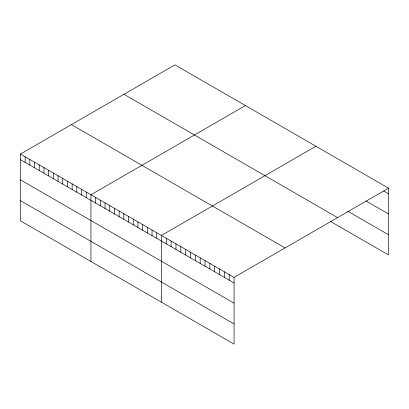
<?xml version="1.0" encoding="UTF-8"?>
<svg xmlns="http://www.w3.org/2000/svg" width="409" height="409" viewBox="0 0 409 409"><rect width="100%" height="100%" fill="white"/><g stroke="black" fill="none" stroke-linecap="round" stroke-linejoin="round"><path stroke-width="0.61" d="M20.45 154.05L234.066 277.379L234.066 344.143L20.45 220.809L20.45 154.05L174.934 64.857L388.55 188.191L388.55 254.95L330.446 221.407M245.426 105.558L90.946 194.745L90.946 261.509M315.922 146.258L161.437 235.446L161.437 302.21M234.066 277.379L388.55 188.191M383.708 191.003L388.55 193.8M365.953 200.931L388.55 213.979M347.66 211.167L388.55 234.771M123.953 94.29L337.573 217.624M71.427 124.617L285.047 247.946M20.45 159.658L234.066 282.987M20.45 179.837L234.066 303.166M20.45 200.63L234.066 323.959M229.224 274.582L229.224 280.191M224.383 271.786L224.383 277.394M219.541 268.994L219.541 274.603M214.699 266.198L214.699 271.806M209.858 263.401L209.858 269.01M205.016 260.605L205.016 266.213M200.175 257.808L200.175 263.416M195.333 255.017L195.333 260.625M190.492 252.22L190.492 257.828M185.645 249.424L185.645 255.032M180.804 246.627L180.804 252.235M175.962 243.83L175.962 249.439M171.12 241.039L171.12 246.647M166.279 238.242L166.279 243.851M156.739 232.731L156.739 238.34M152.041 230.022L152.041 235.63M147.337 227.307L147.337 232.915M142.639 224.592L142.639 230.201M137.94 221.877L137.94 227.486M133.242 219.168L133.242 224.776M128.538 216.453L128.538 222.061M123.84 213.738L123.84 219.347M119.142 211.029L119.142 216.637M114.443 208.314L114.443 213.922M109.74 205.599L109.74 211.208M105.041 202.884L105.041 208.493M100.343 200.175L100.343 205.783M95.645 197.46L95.645 203.069M86.243 192.036L86.243 197.644M81.544 189.321L81.544 194.929M76.846 186.606L76.846 192.215M72.148 183.892L72.148 189.5M67.444 181.182L67.444 186.79M62.746 178.467L62.746 184.076M58.047 175.752L58.047 181.361M53.349 173.043L53.349 178.651M48.645 170.328L48.645 175.936M43.947 167.613L43.947 173.222M39.249 164.899L39.249 170.507M34.55 162.189L34.55 167.797M29.847 159.474L29.847 165.083M25.148 156.759L25.148 162.368"/></g></svg>
